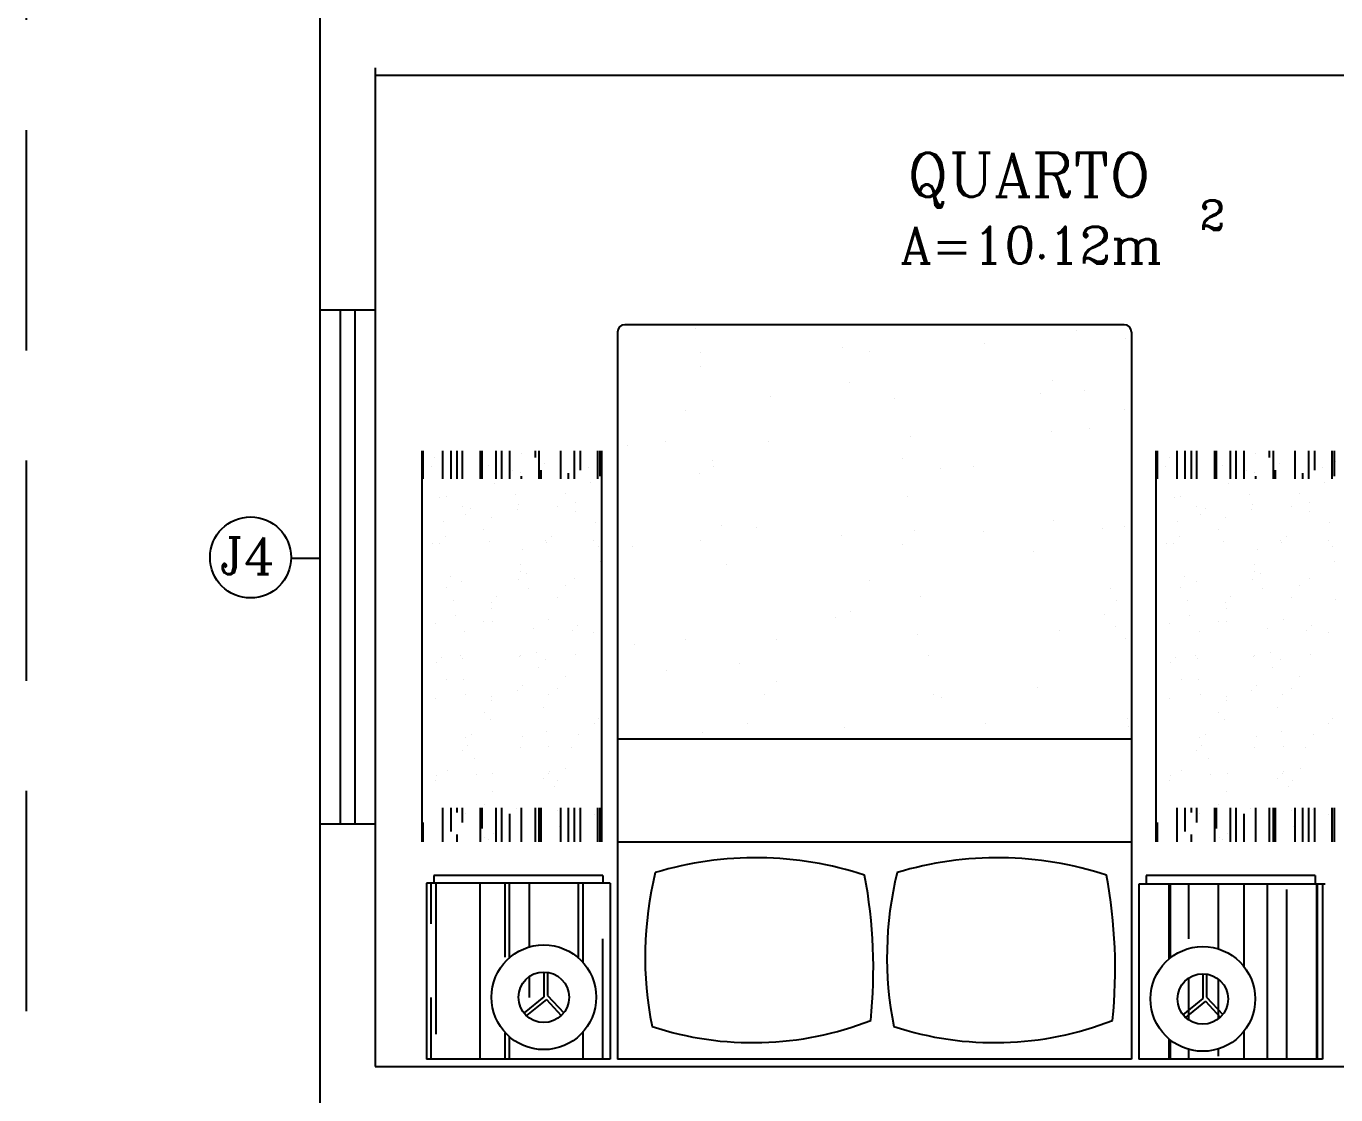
# Model space of a CAD drawing. Extents: x 11.2 to 102.3, y 40.3 to 127.2.
# Drawn here: x 39.092 to 42.658, y 61.875 to 64.785 of the extents above; entities that cross this region are included whole.
import ezdxf

# ---------------------------------------------------------------- set-up
doc = ezdxf.new("R2010")
doc.units = 0
doc.header["$LTSCALE"] = 8
doc.linetypes.add('DASHED2', pattern=[0.375, 0.25, -0.125])
doc.layers.get('0').update_dxf_attribs({"linetype": 'CONTINUOUS'})
for name, color, linetype in [('COBERTURA', 7, 'CONTINUOUS'), ('EQUIPAMENTOS', 1, 'CONTINUOUS'), ('ESQUADRIAS', 244, 'CONTINUOUS'), ('PAREDE', 7, 'CONTINUOUS'), ('TEXTO', 1, 'CONTINUOUS')]:
    doc.layers.add(name, color=color, linetype=linetype)
doc.styles.add('ROMANC', font='ROMANC.SHX')

# ---------------------------------------------------------------- blocks, each defined once
blk = doc.blocks.new('*X15')
at = {"color": 0}
for p, q in [((19.764, 63.5524), (19.764, 63.6286)), ((19.8176, 63.5524), (19.8176, 63.6286)), ((19.84, 63.5524), (19.84, 63.6286)), ((19.8568, 63.5524), (19.8568, 63.6286)), ((19.8712, 63.5524), (19.8712, 63.6286)), ((19.92, 63.5524), (19.92, 63.6286)), ((19.9248, 63.5524), (19.9248, 63.6286)), ((19.9632, 63.5524), (19.9632, 63.6286)), ((19.9784, 63.5524), (19.9784, 63.6286)), ((20, 63.5524), (20, 63.6286)), ((20.0696, 63.6104), (20.0696, 63.6286)), ((20.08, 63.5524), (20.08, 63.6286)), ((20.1392, 63.5524), (20.1392, 63.6286)), ((20.176, 63.5524), (20.176, 63.6286)), ((20.1928, 63.576), (20.1928, 63.6286)), ((20.24, 63.5524), (20.24, 63.6286)), ((20.2464, 63.56), (20.2464, 63.6286)), ((20.032, 63.5524), (20.032, 63.56)), ((20.0856, 63.5524), (20.0856, 63.576)), ((20.16, 63.5524), (20.16, 63.568)), ((19.8176, 62.564), (19.8176, 62.6568)), ((19.84, 62.592), (19.84, 62.6568)), ((19.8568, 62.644), (19.8568, 62.6568)), ((19.8712, 62.616), (19.8712, 62.6568)), ((19.92, 62.564), (19.92, 62.6568)), ((19.9248, 62.6), (19.9248, 62.6568)), ((19.9632, 62.564), (19.9632, 62.6568)), ((19.9784, 62.564), (19.9784, 62.6568)), ((20, 62.564), (20, 62.64)), ((20.032, 62.564), (20.032, 62.6568)), ((20.0696, 62.564), (20.0696, 62.6568)), ((20.08, 62.564), (20.08, 62.6568)), ((20.0856, 62.564), (20.0856, 62.6568)), ((20.1392, 62.564), (20.1392, 62.6568)), ((20.16, 62.564), (20.16, 62.6568)), ((20.176, 62.564), (20.176, 62.6568)), ((20.1928, 62.564), (20.1928, 62.6568)), ((20.24, 62.564), (20.24, 62.6568)), ((20.2464, 62.564), (20.2464, 62.6568)), ((19.764, 62.564), (19.764, 62.616)), ((19.8568, 62.564), (19.8568, 62.584))]:
    blk.add_line(p, q, dxfattribs=at)
blk = doc.blocks.new('*X8')
at = {"color": 0}
for p, q in [((17.786, 62.34), (17.786, 62.4515)), ((17.8, 62.04), (17.8, 62.4515)), ((17.92, 61.9722), (17.92, 62.4515)), ((17.988, 62.25), (17.988, 62.4515)), ((18, 62.2485), (18, 62.4515)), ((18.054, 62.2776), (18.054, 62.4515)), ((18.188, 62.2468), (18.188, 62.4515)), ((18.2, 62.2347), (18.2, 62.4515)), ((18.254, 62.45), (18.254, 62.4515)), ((19.796, 62.2452), (19.796, 62.4483)), ((19.8, 62.2484), (19.8, 62.4483)), ((19.85, 62.3), (19.85, 62.4483)), ((19.93, 62.2719), (19.93, 62.4483)), ((20, 62.2234), (20, 62.4483)), ((20.064, 61.9722), (20.064, 62.4483)), ((20.198, 61.9722), (20.198, 62.4483)), ((20.2, 61.9722), (20.2, 62.4483)), ((20.116, 61.9722), (20.116, 62.434)), ((18.254, 61.9722), (18.254, 62.3)), ((18.054, 62.14), (18.054, 62.197)), ((19.85, 62.0781), (19.85, 62.1934)), ((19.93, 62.0817), (19.93, 62.1898)), ((17.786, 61.9722), (17.786, 62.14)), ((17.988, 61.9722), (17.988, 62.0439)), ((18, 61.9722), (18, 62.0323)), ((18.2, 61.9722), (18.2, 62.0461)), ((19.796, 61.9722), (19.796, 62.0264)), ((19.8, 61.9722), (19.8, 62.0231)), ((20, 61.9722), (20, 62.0481)), ((19.85, 61.9722), (19.85, 61.9982)), ((19.93, 61.98), (19.93, 61.9996))]:
    blk.add_line(p, q, dxfattribs=at)
blk = doc.blocks.new('*X14')
at = {"color": 0}
for p, q in [((19.7956, 63.6098), (19.7956, 63.6098)), ((19.9414, 63.5898), (19.9414, 63.5898)), ((20.0307, 63.6205), (20.0307, 63.6205)), ((20.0956, 63.5948), (20.0956, 63.5948)), ((20.2497, 63.5999), (20.2497, 63.5999)), ((19.7873, 63.5847), (19.7873, 63.5847)), ((20.0073, 63.5749), (20.0073, 63.5749)), ((20.028, 63.5689), (20.028, 63.5689)), ((20.2133, 63.5836), (20.2133, 63.5836)), ((19.8786, 62.6421), (19.8786, 62.6421)), ((19.9233, 62.6398), (19.9233, 62.6398)), ((20.0182, 62.6555), (20.0182, 62.6555)), ((20.0327, 62.6471), (20.0327, 62.6471)), ((20.1293, 62.6485), (20.1293, 62.6485)), ((20.1869, 62.6522), (20.1869, 62.6522)), ((20.2301, 62.637), (20.2301, 62.637)), ((20.1347, 62.6068), (20.1347, 62.6068)), ((19.9318, 62.5747), (19.9318, 62.5747)), ((19.9409, 62.5711), (19.9409, 62.5711)), ((19.9544, 62.5859), (19.9544, 62.5859)), ((20.0298, 62.5724), (20.0298, 62.5724)), ((20.2386, 62.579), (20.2386, 62.579))]:
    blk.add_line(p, q, dxfattribs=at)
blk = doc.blocks.new('*X7')
at = {"color": 0}
for p, q in [((18.5063, 63.9626), (18.5063, 63.9626)), ((19.5429, 63.9556), (19.5429, 63.9556)), ((18.9065, 63.9089), (18.9065, 63.9089)), ((19.2919, 63.9215), (19.2919, 63.9215)), ((19.6772, 63.9341), (19.6772, 63.9341)), ((18.5211, 63.8963), (18.5211, 63.8963)), ((18.9796, 63.8994), (18.9796, 63.8994)), ((18.52, 63.8585), (18.52, 63.8585)), ((18.9259, 63.815), (18.9259, 63.815)), ((19.4783, 63.8213), (19.4783, 63.8213)), ((18.7109, 63.7767), (18.7109, 63.7767)), ((19.0494, 63.7712), (19.0494, 63.7712)), ((19.4445, 63.7845), (19.4445, 63.7845)), ((19.5643, 63.793), (19.5643, 63.793)), ((18.4788, 63.7378), (18.4788, 63.7378)), ((19.675, 63.7417), (19.675, 63.7417)), ((19.0916, 63.6677), (19.0916, 63.6677)), ((19.4769, 63.6803), (19.4769, 63.6803)), ((19.578, 63.6889), (19.578, 63.6889)), ((18.3208, 63.6425), (18.3208, 63.6425)), ((18.4251, 63.6535), (18.4251, 63.6535)), ((18.7062, 63.6551), (18.7062, 63.6551)), ((18.5515, 63.6027), (18.5515, 63.6027)), ((18.5558, 63.5868), (18.5558, 63.5868)), ((19.0708, 63.6086), (19.0708, 63.6086)), ((19.2621, 63.5854), (19.2621, 63.5854)), ((18.5177, 63.5659), (18.5177, 63.5659)), ((19.1742, 63.5801), (19.1742, 63.5801)), ((19.0845, 63.5045), (19.0845, 63.5045)), ((18.5772, 63.4242), (18.5772, 63.4242)), ((18.6734, 63.4186), (18.6734, 63.4186)), ((19.1026, 63.4114), (19.1026, 63.4114)), ((19.2894, 63.4099), (19.2894, 63.4099)), ((19.4816, 63.4381), (19.4816, 63.4381)), ((19.6138, 63.4173), (19.6138, 63.4173)), ((19.6748, 63.4225), (19.6748, 63.4225)), ((18.5187, 63.3847), (18.5187, 63.3847)), ((18.904, 63.3973), (18.904, 63.3973)), ((19.0688, 63.3746), (19.0688, 63.3746)), ((18.3353, 63.3668), (18.3353, 63.3668)), ((19.4279, 63.3537), (19.4279, 63.3537)), ((18.5909, 63.3201), (18.5909, 63.3201)), ((18.9808, 63.2765), (18.9808, 63.2765)), ((19.1202, 63.2329), (19.1202, 63.2329)), ((19.6352, 63.2547), (19.6352, 63.2547)), ((19.6538, 63.2201), (19.6538, 63.2201)), ((18.8864, 63.1755), (18.8864, 63.1755)), ((18.9271, 63.1922), (18.9271, 63.1922)), ((19.62, 63.1833), (19.62, 63.1833)), ((19.111, 63.1275), (19.111, 63.1275)), ((19.4964, 63.1401), (19.4964, 63.1401)), ((19.6489, 63.1506), (19.6489, 63.1506)), ((18.3403, 63.1023), (18.3403, 63.1023)), ((18.48, 63.115), (18.48, 63.115)), ((18.7256, 63.1149), (18.7256, 63.1149)), ((19.6762, 63.1188), (19.6762, 63.1188)), ((19.1416, 63.0703), (19.1416, 63.0703)), ((18.4262, 63.0307), (18.4262, 63.0307)), ((18.6267, 63.0485), (18.6267, 63.0485)), ((18.727, 63.0015), (18.727, 63.0015)), ((19.4376, 62.9842), (19.4376, 62.9842)), ((18.6932, 62.9646), (18.6932, 62.9646)), ((19.1553, 62.9662), (19.1553, 62.9662)), ((19.1753, 62.9573), (19.1753, 62.9573)), ((18.6481, 62.8859), (18.6481, 62.8859)), ((18.9107, 62.8738), (18.9107, 62.8738)), ((19.2961, 62.8864), (19.2961, 62.8864)), ((19.6814, 62.899), (19.6814, 62.899)), ((19.6847, 62.8789), (19.6847, 62.8789)), ((18.5253, 62.8612), (18.5253, 62.8612))]:
    blk.add_line(p, q, dxfattribs=at)
blk = doc.blocks.new('*X13')
at = {"color": 0}
for p, q in [((19.9578, 63.5409), (19.9578, 63.5409)), ((20.2188, 63.542), (20.2188, 63.542)), ((19.8099, 63.5011), (19.8099, 63.5011)), ((19.8277, 63.5043), (19.8277, 63.5043)), ((20.0159, 63.5098), (20.0159, 63.5098)), ((20.0242, 63.4819), (20.0242, 63.4819)), ((20.1295, 63.4783), (20.1295, 63.4783)), ((20.151, 63.5121), (20.151, 63.5121)), ((20.1784, 63.4869), (20.1784, 63.4869)), ((19.8701, 63.4768), (19.8701, 63.4768)), ((19.8805, 63.4566), (19.8805, 63.4566)), ((19.894, 63.4713), (19.894, 63.4713)), ((19.9506, 63.4474), (19.9506, 63.4474)), ((20.0213, 63.4682), (20.0213, 63.4682)), ((20.1782, 63.4644), (20.1782, 63.4644)), ((19.8184, 63.4361), (19.8184, 63.4361)), ((19.9291, 63.4137), (19.9291, 63.4137)), ((20.2331, 63.4333), (20.2331, 63.4333)), ((19.7899, 63.3753), (19.7899, 63.3753)), ((19.8075, 63.3769), (19.8075, 63.3769)), ((19.8239, 63.3944), (19.8239, 63.3944)), ((19.9441, 63.3804), (19.9441, 63.3804)), ((20.0982, 63.3854), (20.0982, 63.3854)), ((20.101, 63.3801), (20.101, 63.3801)), ((20.1145, 63.3948), (20.1145, 63.3948)), ((20.2288, 63.3844), (20.2288, 63.3844)), ((20.0356, 63.3595), (20.0356, 63.3595)), ((20.2416, 63.3683), (20.2416, 63.3683)), ((20.028, 63.3004), (20.028, 63.3004)), ((20.0285, 63.3198), (20.0285, 63.3198)), ((20.2471, 63.3266), (20.2471, 63.3266)), ((19.8382, 63.2858), (19.8382, 63.2858)), ((19.8691, 63.2722), (19.8691, 63.2722)), ((20.0232, 63.2772), (20.0232, 63.2772)), ((20.0442, 63.2945), (20.0442, 63.2945)), ((20.1774, 63.2823), (20.1774, 63.2823)), ((19.8281, 63.2551), (19.8281, 63.2551)), ((19.9642, 63.2308), (19.9642, 63.2308)), ((20.0497, 63.2529), (20.0497, 63.2529)), ((20.1299, 63.2292), (20.1299, 63.2292)), ((20.1514, 63.2629), (20.1514, 63.2629)), ((19.8468, 63.2207), (19.8468, 63.2207)), ((19.9507, 63.2161), (19.9507, 63.2161)), ((19.9511, 63.1983), (19.9511, 63.1983)), ((20.2485, 63.2239), (20.2485, 63.2239)), ((19.7977, 63.1593), (19.7977, 63.1593)), ((19.8523, 63.1791), (19.8523, 63.1791)), ((19.9296, 63.1646), (19.9296, 63.1646)), ((19.9519, 63.1643), (19.9519, 63.1643)), ((20.106, 63.1693), (20.106, 63.1693)), ((19.8777, 63.1365), (19.8777, 63.1365)), ((20.064, 63.1442), (20.064, 63.1442)), ((20.1712, 63.1396), (20.1712, 63.1396)), ((20.1847, 63.1543), (20.1847, 63.1543)), ((20.2292, 63.1352), (20.2292, 63.1352)), ((19.8005, 63.0521), (19.8005, 63.0521)), ((19.814, 63.0669), (19.814, 63.0669)), ((19.8666, 63.0704), (19.8666, 63.0704)), ((19.8718, 63.0628), (19.8718, 63.0628)), ((20.0259, 63.0678), (20.0259, 63.0678)), ((20.0289, 63.0706), (20.0289, 63.0706)), ((20.0726, 63.0792), (20.0726, 63.0792)), ((20.0982, 63.0599), (20.0982, 63.0599)), ((20.18, 63.0729), (20.18, 63.0729)), ((20.078, 63.0375), (20.078, 63.0375)), ((19.8286, 63.006), (19.8286, 63.006)), ((19.8751, 63.0054), (19.8751, 63.0054)), ((20.0344, 62.9903), (20.0344, 62.9903)), ((20.1304, 62.9801), (20.1304, 62.9801)), ((20.1519, 63.0138), (20.1519, 63.0138)), ((19.7967, 62.9546), (19.7967, 62.9546)), ((19.8806, 62.9638), (19.8806, 62.9638)), ((19.9509, 62.9597), (19.9509, 62.9597)), ((19.9515, 62.9492), (19.9515, 62.9492)), ((20.0209, 62.9756), (20.0209, 62.9756)), ((20.105, 62.9647), (20.105, 62.9647)), ((19.93, 62.9154), (19.93, 62.9154)), ((20.0923, 62.9289), (20.0923, 62.9289)), ((19.948, 62.896), (19.948, 62.896)), ((20.2297, 62.8861), (20.2297, 62.8861)), ((20.2414, 62.8991), (20.2414, 62.8991)), ((19.8795, 62.8467), (19.8795, 62.8467)), ((19.8949, 62.8551), (19.8949, 62.8551)), ((20.0337, 62.8518), (20.0337, 62.8518)), ((20.1009, 62.8638), (20.1009, 62.8638)), ((20.1878, 62.8568), (20.1878, 62.8568)), ((19.8707, 62.8116), (19.8707, 62.8116)), ((19.8842, 62.8264), (19.8842, 62.8264)), ((20.0294, 62.8215), (20.0294, 62.8215)), ((20.1064, 62.8222), (20.1064, 62.8222)), ((20.1684, 62.8194), (20.1684, 62.8194)), ((19.9035, 62.7901), (19.9035, 62.7901)), ((19.7977, 62.732), (19.7977, 62.732)), ((19.7994, 62.7452), (19.7994, 62.7452)), ((19.829, 62.7569), (19.829, 62.7569)), ((19.909, 62.7484), (19.909, 62.7484)), ((19.9536, 62.7503), (19.9536, 62.7503)), ((20.0911, 62.7351), (20.0911, 62.7351)), ((20.1046, 62.7498), (20.1046, 62.7498)), ((20.1077, 62.7553), (20.1077, 62.7553)), ((20.1308, 62.7309), (20.1308, 62.7309)), ((20.1523, 62.7647), (20.1523, 62.7647)), ((19.952, 62.7), (19.952, 62.7)), ((20.1207, 62.7135), (20.1207, 62.7135)), ((19.9305, 62.6663), (19.9305, 62.6663))]:
    blk.add_line(p, q, dxfattribs=at)

msp = doc.modelspace()

# ---------------------------------------------------------------- linework, layer by layer
at = {"layer": 'COBERTURA', "color": 30, "linetype": 'DASHED2', "ltscale": 0.3}
msp.add_line((39.0923, 69.0022), (39.0923, 61.0022), dxfattribs=at)
at = {"layer": 'EQUIPAMENTOS', "color": 244}
for p, q in [((40.7023, 63.9522), (40.7023, 61.9722)), ((42.0823, 63.9722), (40.7223, 63.9722)), ((42.1023, 63.9522), (42.1023, 61.9722)), ((40.6823, 62.4515), (40.1823, 62.4515)), ((40.1823, 62.4515), (40.1823, 61.9722)), ((40.2023, 62.4722), (40.2023, 62.4515)), ((40.6623, 62.4722), (40.2023, 62.4722)), ((40.6623, 62.4722), (40.6623, 62.4515)), ((40.6823, 62.4515), (40.6823, 61.9722)), ((42.6291, 62.4483), (42.1223, 62.4483)), ((42.1223, 62.4483), (42.1223, 61.9722)), ((42.6023, 62.4722), (42.1423, 62.4722)), ((42.1423, 62.4722), (42.1423, 62.4483)), ((42.6023, 62.4722), (42.6023, 62.4483)), ((42.6223, 62.4483), (42.6223, 61.9722)), ((40.6823, 61.9722), (40.1823, 61.9722)), ((42.1023, 61.9722), (40.7023, 61.9722)), ((42.6223, 61.9722), (42.1223, 61.9722))]:
    msp.add_line(p, q, dxfattribs=at)
at = {"layer": 'EQUIPAMENTOS', "color": 30}
for p, q in [((40.1693, 63.6286), (40.1693, 62.564)), ((40.6591, 63.6286), (40.6591, 62.564)), ((42.1687, 63.6286), (42.1687, 62.564)), ((40.7023, 62.8441), (42.1023, 62.8441)), ((40.7023, 62.564), (42.1023, 62.564)), ((40.5022, 62.2077), (40.5022, 62.1414)), ((40.5122, 62.2077), (40.5122, 62.1453)), ((42.2967, 62.2031), (42.2967, 62.1368)), ((42.3067, 62.2031), (42.3067, 62.1407)), ((40.5022, 62.1414), (40.4479, 62.0976)), ((40.509, 62.134), (40.4547, 62.0903)), ((40.509, 62.134), (40.5492, 62.0906)), ((40.5122, 62.1453), (40.5559, 62.098)), ((42.2967, 62.1368), (42.2423, 62.093)), ((42.3035, 62.1294), (42.2491, 62.0856)), ((42.3035, 62.1294), (42.3436, 62.086)), ((42.3067, 62.1407), (42.3504, 62.0934))]:
    msp.add_line(p, q, dxfattribs=at)
for centre, radius in [((40.5017, 62.1404), 0.1426), ((42.2962, 62.1358), 0.1426), ((40.5017, 62.1404), 0.0688), ((42.2962, 62.1358), 0.0688)]:
    msp.add_circle(centre, radius, dxfattribs=at)
at = {"layer": 'EQUIPAMENTOS', "color": 244}
for centre, start, end in [((40.7223, 63.9522), 90, 180), ((42.0823, 63.9522), 0, 90)]:
    msp.add_arc(centre, 0.02, start, end, dxfattribs=at)
at = {"layer": 'EQUIPAMENTOS', "color": 30}
for centre, radius, start, end in [((41.0788, 61.578), 0.9425, 71.6627, 106.8654), ((41.7373, 61.578), 0.9425, 71.6627, 106.8654), ((41.7425, 62.2505), 0.9648, 166.244, 191.3401), ((42.401, 62.2505), 0.9648, 166.244, 191.3401), ((40.0303, 62.2183), 1.3689, 354.099, 10.7084), ((40.6888, 62.2183), 1.3689, 354.099, 10.7084), ((41.071, 62.8953), 0.8785, 251.7922, 291.427), ((41.7295, 62.8953), 0.8785, 251.7922, 291.427)]:
    msp.add_arc(centre, radius, start, end, dxfattribs=at)
at = {"layer": 'ESQUADRIAS', "color": 1}
for p, q in [((39.8923, 64.0122), (39.8923, 62.6122)), ((40.0423, 64.0122), (40.0423, 62.6122))]:
    msp.add_line(p, q, dxfattribs=at)
at = {"layer": 'ESQUADRIAS', "color": 5}
for p, q in [((39.9473, 64.0122), (39.9473, 62.6122)), ((39.9873, 64.0122), (39.9873, 62.6122))]:
    msp.add_line(p, q, dxfattribs=at)
at = {"layer": 'ESQUADRIAS', "color": 1, "ltscale": 0.2}
msp.add_line((39.8154, 63.3367), (39.8923, 63.3367), dxfattribs=at)
msp.add_circle((39.7034, 63.3384), 0.1104, dxfattribs=at)
at = {"layer": 'PAREDE', "color": 7}
for p, q in [((39.8923, 68.2222), (39.8923, 64.0122)), ((40.0423, 64.6722), (40.0423, 64.0122)), ((40.0423, 64.6522), (43.0173, 64.6522)), ((40.0423, 64.0122), (39.8923, 64.0122)), ((39.8923, 62.6122), (39.8923, 61.8022)), ((40.0423, 62.6122), (39.8923, 62.6122)), ((40.0423, 62.6122), (40.0423, 61.9522)), ((40.0423, 61.9522), (43.7923, 61.9522))]:
    msp.add_line(p, q, dxfattribs=at)

# ---------------------------------------------------------------- block references
at = {"layer": 'EQUIPAMENTOS', "color": 30}
for name, p in [('*X7', (22.4087, 0)), ('*X15', (20.4092, 0)), ('*X15', (22.4087, 0)), ('*X14', (20.4092, 0)), ('*X14', (22.4087, 0)), ('*X13', (20.4092, 0)), ('*X13', (22.4087, 0)), ('*X8', (22.4087, 0))]:
    msp.add_blockref(name, p, dxfattribs=at)

# ---------------------------------------------------------------- texts
at = {"layer": 'ESQUADRIAS', "color": 1, "ltscale": 0.3, "style": 'ROMANC'}
msp.add_text('J4', height=0.1, rotation=360, dxfattribs=at).set_placement((39.6194, 63.2925))
at = {"layer": 'TEXTO', "color": 1, "ltscale": 0.3, "style": 'ROMANC'}
for s, height, p in [('QUARTO', 0.12, (41.4909, 64.3202)), ('2', 0.08, (42.2883, 64.2305)), ('A=10.12m', 0.1, (41.4722, 64.1388))]:
    msp.add_text(s, height=height, rotation=360, dxfattribs=at).set_placement(p)

doc.saveas('drawing.dxf')
